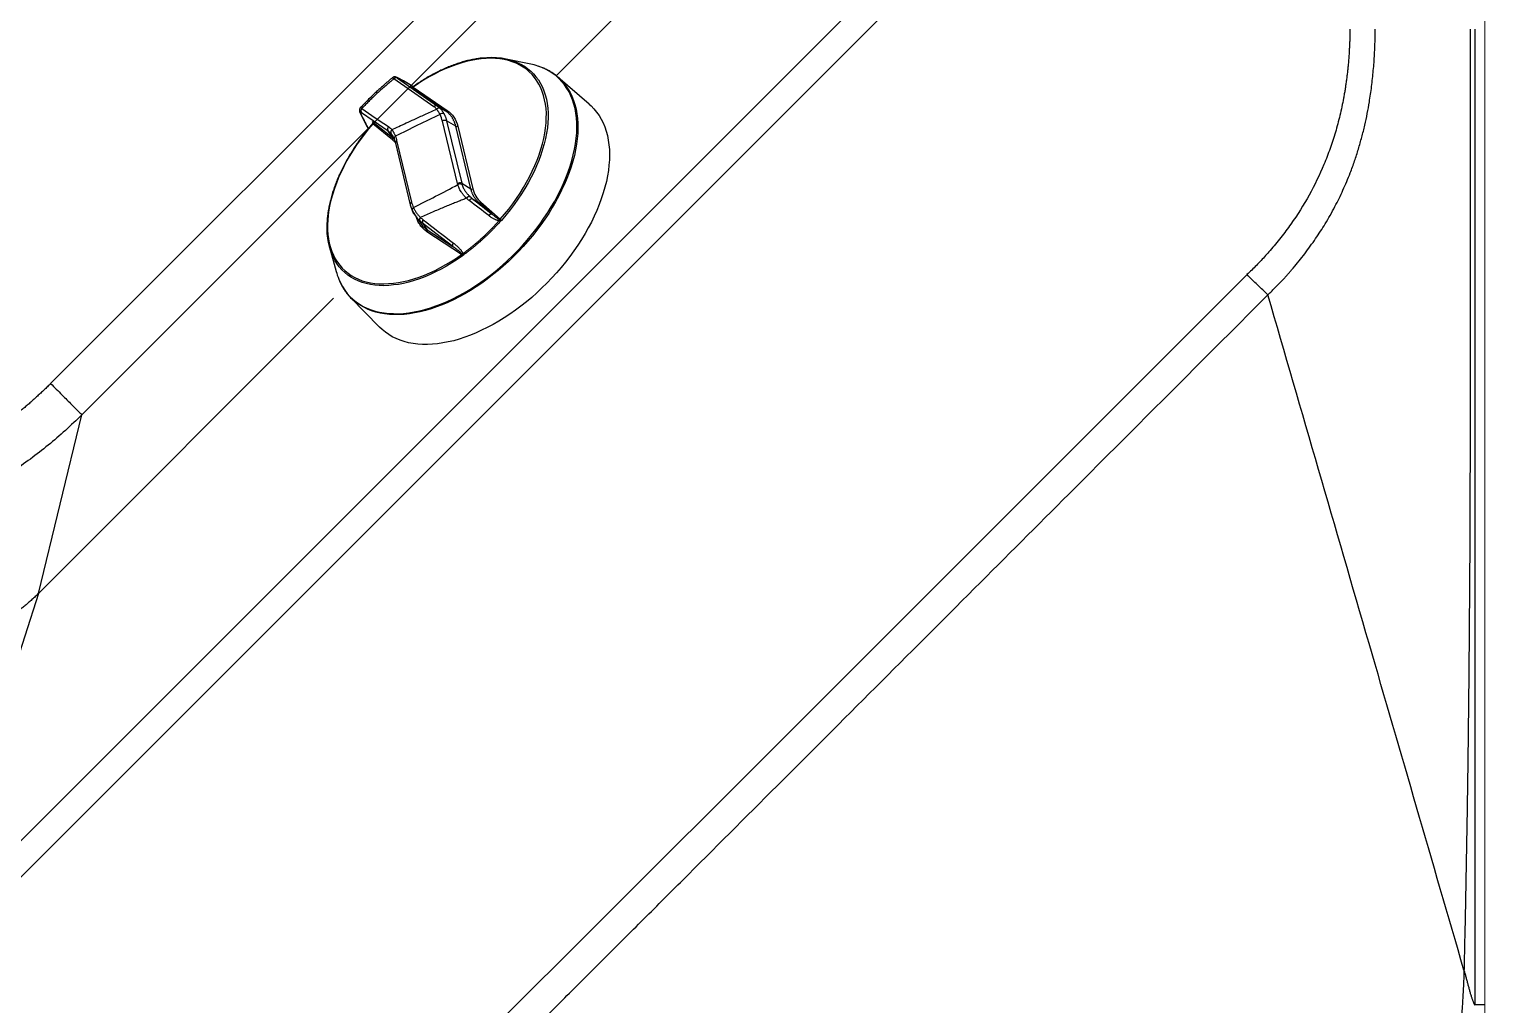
# Model space of a CAD drawing. Header units: inches. Extents: x 0 to 84, y -22 to 124.
# Drawn here: x 71.79 to 84.08, y 6.38 to 14.62 of the extents above; entities that cross this region are included whole.
import ezdxf

# ---------------------------------------------------------------- set-up
doc = ezdxf.new("R2010")
doc.units = ezdxf.units.IN
doc.header["$MEASUREMENT"] = 0
doc.layers.add('1', color=4, linetype='Continuous')
doc.layers.add('BDIM_CYAN', color=4, linetype='Continuous')

# ---------------------------------------------------------------- blocks, each defined once
blk = doc.blocks.new('1774601 45deg')
at = {"layer": 'BDIM_CYAN'}
for p, q in [((-0.52, 1.779), (-0.732, 1.778)), ((0.033, 1.552), (-0.274, 1.72)), ((-1.48, 1.395), (-1.595, 1.431)), ((-1.594, 1.43), (-1.595, 1.431)), ((-1.479, 1.395), (-1.48, 1.395)), ((-1.453, 1.384), (-1.479, 1.395)), ((-1.453, 1.384), (-1.478, 1.394)), ((-1.142, 1.242), (-1.466, 1.375)), ((-1.452, 1.382), (-1.128, 1.25)), ((-1.216, 1.268), (-1.142, 1.242)), ((-0.914, 0.664), (-1.149, 1.153)), ((-1.115, 1.162), (-0.88, 0.673)), ((-1.03, 1.133), (-1.115, 1.162)), ((-0.795, 0.643), (-1.03, 1.133)), ((-1.013, 1.137), (-0.778, 0.648)), ((-1.843, 1.073), (-1.763, 0.974)), ((-1.723, 1.019), (-1.727, 1.024)), ((-1.722, 1.023), (-1.529, 0.926)), ((-1.528, 0.909), (-1.72, 1.007)), ((-1.763, 0.974), (-1.763, 0.974)), ((-1.758, 0.969), (-1.756, 0.968)), ((-1.758, 0.969), (-1.746, 0.963)), ((-1.758, 0.969), (-1.756, 0.967)), ((-1.756, 0.968), (-1.754, 0.966)), ((-1.756, 0.967), (-1.754, 0.966)), ((-1.747, 0.963), (-1.756, 0.967)), ((-1.754, 0.966), (-1.755, 0.967)), ((-1.754, 0.966), (-1.747, 0.962)), ((-1.529, 0.926), (-1.579, 0.974)), ((-1.537, 0.944), (-1.551, 0.957)), ((-1.529, 0.926), (-1.515, 0.917)), ((-1.516, 0.919), (-1.499, 0.888)), ((-1.498, 0.888), (-1.267, 0.405)), ((-1.493, 0.911), (-1.261, 0.428)), ((-0.88, 0.673), (-0.795, 0.643)), ((-0.704, 0.544), (-0.76, 0.563)), ((-0.574, 0.471), (-0.704, 0.544)), ((-0.69, 0.551), (-0.498, 0.444)), ((-1.267, 0.405), (-1.241, 0.362)), ((-1.267, 0.405), (-1.266, 0.403)), ((-1.241, 0.362), (-1.213, 0.33)), ((-1.213, 0.33), (-1.214, 0.331)), ((-1.213, 0.33), (-1.151, 0.271)), ((-1.133, 0.275), (-1.084, 0.228)), ((-1.084, 0.228), (-0.842, 0.135)), ((-0.755, 0.085), (-1.082, 0.211)), ((-1.86, -0.089), (-1.762, -0.277)), ((-1.596, -0.467), (-1.305, -0.66))]:
    blk.add_line(p, q, dxfattribs=at)
at = {"layer": 'BDIM_CYAN', "flags": 128}
for points in [[(-1.727, -0.335), (-1.706, -0.364), (-1.683, -0.391), (-1.658, -0.416), (-1.631, -0.439), (-1.603, -0.46), (-1.573, -0.478), (-1.542, -0.493), (-1.51, -0.507), (-1.477, -0.518), (-1.442, -0.526), (-1.406, -0.532), (-1.369, -0.536), (-1.331, -0.536), (-1.293, -0.535), (-1.253, -0.531), (-1.213, -0.524), (-1.172, -0.516), (-1.131, -0.504), (-1.089, -0.49), (-1.047, -0.474), (-1.004, -0.455), (-0.962, -0.434), (-0.919, -0.411), (-0.877, -0.386), (-0.834, -0.358), (-0.792, -0.329), (-0.75, -0.297), (-0.708, -0.263), (-0.667, -0.227), (-0.626, -0.19), (-0.586, -0.151), (-0.547, -0.11), (-0.509, -0.067), (-0.471, -0.023), (-0.435, 0.022), (-0.399, 0.069), (-0.365, 0.117), (-0.332, 0.165), (-0.3, 0.215), (-0.269, 0.266), (-0.24, 0.318), (-0.213, 0.37), (-0.187, 0.423), (-0.162, 0.476), (-0.139, 0.529), (-0.118, 0.583), (-0.099, 0.637), (-0.081, 0.69), (-0.066, 0.744), (-0.052, 0.797), (-0.04, 0.85), (-0.03, 0.903), (-0.021, 0.955), (-0.015, 1.006), (-0.011, 1.056), (-0.009, 1.105), (-0.008, 1.154), (-0.01, 1.201), (-0.014, 1.247), (-0.019, 1.291), (-0.027, 1.334), (-0.036, 1.376), (-0.048, 1.416), (-0.061, 1.454), (-0.076, 1.491), (-0.093, 1.525), (-0.112, 1.558), (-0.133, 1.588), (-0.155, 1.617), (-0.179, 1.643), (-0.205, 1.667), (-0.232, 1.689), (-0.26, 1.709), (-0.29, 1.726), (-0.322, 1.741), (-0.355, 1.753), (-0.389, 1.763), (-0.424, 1.771), (-0.459, 1.776)], [(-0.498, 0.444), (-0.471, 0.493), (-0.446, 0.543), (-0.423, 0.593), (-0.401, 0.644), (-0.381, 0.695), (-0.363, 0.746), (-0.346, 0.797), (-0.331, 0.847), (-0.319, 0.898), (-0.308, 0.948), (-0.299, 0.997), (-0.291, 1.046), (-0.286, 1.094), (-0.283, 1.142), (-0.282, 1.188), (-0.283, 1.233), (-0.285, 1.277), (-0.29, 1.32), (-0.297, 1.361), (-0.305, 1.401), (-0.316, 1.439), (-0.328, 1.475), (-0.343, 1.51), (-0.359, 1.543), (-0.377, 1.573), (-0.396, 1.602), (-0.418, 1.629), (-0.441, 1.653), (-0.465, 1.676), (-0.491, 1.696), (-0.519, 1.714), (-0.548, 1.729), (-0.578, 1.742), (-0.61, 1.752), (-0.643, 1.761), (-0.677, 1.766), (-0.712, 1.769), (-0.748, 1.77), (-0.785, 1.768), (-0.822, 1.764), (-0.86, 1.757), (-0.899, 1.748), (-0.939, 1.736), (-0.978, 1.722), (-1.018, 1.705), (-1.059, 1.686), (-1.099, 1.665), (-1.139, 1.642), (-1.18, 1.616), (-1.22, 1.589), (-1.26, 1.559), (-1.299, 1.527), (-1.338, 1.494), (-1.377, 1.458), (-1.414, 1.421), (-1.452, 1.382)], [(-0.611, 1.763), (-0.602, 1.761), (-0.57, 1.751), (-0.539, 1.738), (-0.509, 1.722), (-0.481, 1.704), (-0.455, 1.684), (-0.43, 1.662), (-0.406, 1.637), (-0.384, 1.61), (-0.364, 1.581), (-0.346, 1.55), (-0.33, 1.517), (-0.315, 1.482), (-0.302, 1.445), (-0.292, 1.407), (-0.283, 1.367), (-0.276, 1.325), (-0.271, 1.282), (-0.268, 1.237), (-0.267, 1.191), (-0.268, 1.145), (-0.272, 1.097), (-0.277, 1.048), (-0.284, 0.998), (-0.293, 0.948), (-0.304, 0.898), (-0.317, 0.846), (-0.332, 0.795), (-0.349, 0.743), (-0.367, 0.692), (-0.388, 0.64), (-0.41, 0.589), (-0.434, 0.538), (-0.459, 0.487), (-0.486, 0.437)], [(-0.229, 1.691), (-0.223, 1.687), (-0.196, 1.665), (-0.17, 1.641), (-0.146, 1.614), (-0.124, 1.586), (-0.103, 1.555), (-0.084, 1.523), (-0.067, 1.488), (-0.052, 1.451), (-0.039, 1.413), (-0.027, 1.373), (-0.018, 1.331), (-0.01, 1.288), (-0.004, 1.244), (-0.001, 1.198), (0.001, 1.15), (0.001, 1.102), (-0.002, 1.052), (-0.006, 1.002), (-0.012, 0.951), (-0.02, 0.899), (-0.03, 0.846), (-0.043, 0.793), (-0.056, 0.74), (-0.072, 0.686), (-0.09, 0.632), (-0.109, 0.578), (-0.13, 0.525), (-0.153, 0.471), (-0.178, 0.418), (-0.204, 0.365), (-0.232, 0.313), (-0.261, 0.261), (-0.291, 0.21), (-0.323, 0.16), (-0.356, 0.111), (-0.391, 0.063), (-0.426, 0.016), (-0.463, -0.029), (-0.501, -0.073), (-0.539, -0.116), (-0.578, -0.157), (-0.618, -0.196), (-0.659, -0.234), (-0.7, -0.269), (-0.742, -0.303), (-0.784, -0.335), (-0.827, -0.365), (-0.869, -0.392), (-0.912, -0.418), (-0.955, -0.441), (-0.997, -0.462), (-1.04, -0.481), (-1.082, -0.497), (-1.124, -0.511), (-1.165, -0.522), (-1.206, -0.531), (-1.246, -0.538), (-1.286, -0.542), (-1.325, -0.543), (-1.363, -0.542), (-1.4, -0.539), (-1.435, -0.533), (-1.47, -0.524), (-1.504, -0.513), (-1.536, -0.5), (-1.55, -0.494)], [(0.033, 1.552), (0.051, 1.541), (0.08, 1.522), (0.108, 1.5), (0.134, 1.476), (0.158, 1.45), (0.181, 1.422), (0.202, 1.392), (0.221, 1.36), (0.238, 1.325), (0.254, 1.289), (0.268, 1.251), (0.28, 1.212), (0.29, 1.17), (0.298, 1.128), (0.304, 1.083), (0.308, 1.038), (0.311, 0.991), (0.311, 0.943), (0.309, 0.893), (0.306, 0.843), (0.3, 0.792), (0.293, 0.741), (0.283, 0.688), (0.272, 0.635), (0.259, 0.582), (0.244, 0.528), (0.227, 0.475), (0.208, 0.421), (0.188, 0.367), (0.166, 0.313), (0.142, 0.26), (0.116, 0.206), (0.09, 0.154), (0.061, 0.102), (0.031, 0.051), (0, 0), (-0.033, -0.05), (-0.066, -0.098), (-0.101, -0.146), (-0.137, -0.192), (-0.174, -0.237), (-0.212, -0.28), (-0.251, -0.322), (-0.291, -0.362), (-0.331, -0.401), (-0.372, -0.438), (-0.414, -0.473), (-0.456, -0.506), (-0.498, -0.537), (-0.54, -0.566), (-0.583, -0.593), (-0.626, -0.618), (-0.668, -0.641), (-0.711, -0.661), (-0.754, -0.679), (-0.796, -0.695), (-0.838, -0.708), (-0.879, -0.719), (-0.92, -0.727), (-0.96, -0.733), (-0.999, -0.737), (-1.038, -0.738), (-1.076, -0.736), (-1.112, -0.732), (-1.148, -0.726), (-1.183, -0.717), (-1.216, -0.706), (-1.248, -0.692), (-1.279, -0.676), (-1.305, -0.66)], [(-1.245, 1.256), (-1.458, 1.345), (-1.625, 1.416)], [(-1.595, 1.431), (-1.598, 1.431), (-1.598, 1.431)], [(-1.595, 1.428), (-1.383, 1.338), (-1.216, 1.268)], [(-1.479, 1.395), (-1.543, 1.415), (-1.594, 1.43)], [(-1.72, 1.007), (-1.747, 0.957), (-1.771, 0.907), (-1.794, 0.857), (-1.816, 0.806), (-1.836, 0.756), (-1.854, 0.705), (-1.87, 0.654), (-1.884, 0.603), (-1.897, 0.553), (-1.907, 0.503), (-1.916, 0.453), (-1.923, 0.405), (-1.927, 0.357), (-1.93, 0.31), (-1.931, 0.264), (-1.93, 0.219), (-1.927, 0.175), (-1.922, 0.133), (-1.915, 0.092), (-1.906, 0.052), (-1.895, 0.014), (-1.882, -0.022), (-1.868, -0.056), (-1.851, -0.088), (-1.833, -0.119), (-1.813, -0.147), (-1.791, -0.173), (-1.768, -0.197), (-1.743, -0.219), (-1.717, -0.239), (-1.689, -0.256), (-1.659, -0.271), (-1.629, -0.284), (-1.597, -0.294), (-1.564, -0.301), (-1.53, -0.307), (-1.495, -0.309), (-1.459, -0.31), (-1.422, -0.307), (-1.384, -0.302), (-1.346, -0.295), (-1.307, -0.285), (-1.267, -0.273), (-1.228, -0.259), (-1.188, -0.242), (-1.147, -0.223), (-1.107, -0.201), (-1.067, -0.177), (-1.026, -0.151), (-0.986, -0.123), (-0.946, -0.093), (-0.907, -0.061), (-0.868, -0.027), (-0.83, 0.009), (-0.792, 0.046), (-0.755, 0.085)], [(-1.843, 1.073), (-1.841, 1.071), (-1.838, 1.068)], [(-1.579, 0.974), (-1.722, 1.033), (-1.833, 1.079)], [(-1.763, 0.974), (-1.762, 0.972), (-1.758, 0.969)], [(-1.241, 0.362), (-1.241, 0.361), (-1.238, 0.358)], [(-0.842, 0.135), (-1.005, 0.213), (-1.133, 0.275)], [(-0.746, 0.075), (-0.783, 0.035), (-0.821, -0.002), (-0.86, -0.039), (-0.899, -0.073), (-0.939, -0.105), (-0.979, -0.136), (-1.02, -0.164), (-1.06, -0.19), (-1.101, -0.214), (-1.142, -0.236), (-1.183, -0.256), (-1.223, -0.273), (-1.263, -0.287), (-1.303, -0.3), (-1.342, -0.31), (-1.381, -0.317), (-1.419, -0.322), (-1.456, -0.324), (-1.493, -0.324), (-1.528, -0.321), (-1.563, -0.316), (-1.596, -0.308), (-1.629, -0.298), (-1.659, -0.286), (-1.689, -0.271), (-1.717, -0.253), (-1.744, -0.233), (-1.769, -0.211), (-1.793, -0.187), (-1.801, -0.177)]]:
    blk.add_lwpolyline(points, dxfattribs=at)
at = {"layer": 'BDIM_CYAN'}
for centre, radius, start, end in [((-0.737, 1.207), 0.57, 77.2007, 110.1229), ((-0.517, 1.227), 0.552, 83.9705, 90.3356), ((-0.485, 1.334), 0.44, 54.3474, 68.0492), ((-1.602, 1.404), 0.0256, 74.0861, 151.9458), ((-1.488, 1.369), 0.0276, 67.7841, 72.7528), ((-1.484, 1.378), 0.018, 67.7856, 71.2098), ((-1.223, 1.243), 0.0254, 73.8834, 149.5866), ((-1.196, 1.226), 0.0271, 72.9542, 145.6919), ((-1.139, 1.254), 0.0124, 256.7133, 336.6054), ((-1.814, 1.099), 0.0279, 147.8012, 225.322), ((-1.157, 1.186), 0.0301, 75.4469, 144.6673), ((-1.124, 1.13), 0.0332, 73.4206, 137.0524), ((-1.025, 1.148), 0.0165, 253.4206, 317.0524), ((-1.56, 0.993), 0.0281, 144.145, 225.1114), ((-1.532, 0.976), 0.0265, 139.875, 223.6893), ((-1.741, 0.991), 0.0276, 219.0751, 233.0338), ((-1.746, 0.983), 0.0185, 226.6323, 236.3665), ((-1.74, 0.99), 0.0276, 233.0338, 236.2245), ((-1.539, 0.917), 0.0136, 326.7362, 41.4483), ((-1.495, 0.928), 0.0233, 136.0567, 203.8016), ((-1.478, 0.895), 0.0214, 131.9387, 200.696), ((-0.89, 0.641), 0.0332, 73.4206, 137.0524), ((-0.885, 0.633), 0.0328, 73.742, 138.1561), ((-0.79, 0.659), 0.0165, 253.4206, 317.0524), ((-0.787, 0.548), 0.0287, 88.7719, 161.4047), ((-0.761, 0.536), 0.0269, 87.953, 164.512), ((-0.701, 0.556), 0.013, 256.5403, 333.6533), ((-1.248, 0.412), 0.0207, 130.5549, 200.9558), ((-1.22, 0.372), 0.0232, 136.107, 206.5586), ((-0.575, 0.445), 0.0257, 86.8887, 161.0272), ((-0.586, 0.263), 0.201, 60.0632, 63.9838), ((-1.14, 0.305), 0.0253, 147.6725, 215.2081), ((-1.111, 0.291), 0.0271, 151.5342, 215.5183), ((-1.095, 0.218), 0.0141, 329.2837, 41.8145), ((-0.82, 0.151), 0.0276, 149.7105, 215.132), ((-1.347, 0.184), 0.581, 189.0982, 218.516), ((-0.721, 0.107), 0.0401, 212.0317, 232.0875), ((-0.753, 0.095), 0.00827, 300.0334, 318.5535), ((-1.276, -0.025), 0.547, 207.346, 214.4941), ((-1.353, -0.101), 0.44, 229.6798, 243.3571)]:
    blk.add_arc(centre, radius, start, end, dxfattribs=at)
for points, knots in [([(-0.936, 1.742), (-0.945, 1.739), (-0.966, 1.732), (-1.001, 1.718), (-1.04, 1.701), (-1.078, 1.682), (-1.117, 1.66), (-1.155, 1.637), (-1.194, 1.612), (-1.232, 1.584), (-1.27, 1.555), (-1.308, 1.525), (-1.345, 1.492), (-1.381, 1.458), (-1.417, 1.422), (-1.442, 1.396), (-1.455, 1.382), (-1.456, 1.381)], [0, 0, 0, 0, 0.051764, 0.124108, 0.19647, 0.26884, 0.341213, 0.413584, 0.48595, 0.558309, 0.630659, 0.703001, 0.775334, 0.847657, 0.919972, 0.99228, 1, 1, 1, 1]), ([(-0.323, 1.743), (-0.329, 1.745), (-0.345, 1.752), (-0.372, 1.76), (-0.406, 1.768), (-0.434, 1.773), (-0.451, 1.775), (-0.457, 1.776)], [0, 0, 0, 0, 0.134914, 0.383672, 0.632812, 0.882443, 1, 1, 1, 1]), ([(-1.636, 1.425), (-1.641, 1.419), (-1.653, 1.404), (-1.67, 1.383), (-1.685, 1.363), (-1.697, 1.347), (-1.708, 1.332), (-1.722, 1.313), (-1.741, 1.287), (-1.764, 1.253), (-1.791, 1.212), (-1.821, 1.166), (-1.841, 1.132), (-1.851, 1.116)], [0, 0, 0, 0, 0.064017, 0.147265, 0.214575, 0.265956, 0.308768, 0.365144, 0.452671, 0.561865, 0.692706, 0.845164, 1, 1, 1, 1]), ([(-1.625, 1.416), (-1.63, 1.41), (-1.639, 1.398), (-1.653, 1.38), (-1.667, 1.363), (-1.68, 1.345), (-1.694, 1.328), (-1.706, 1.31), (-1.719, 1.293), (-1.731, 1.276), (-1.743, 1.259), (-1.755, 1.242), (-1.766, 1.226), (-1.777, 1.209), (-1.788, 1.193), (-1.798, 1.177), (-1.808, 1.161), (-1.818, 1.145), (-1.828, 1.129), (-1.834, 1.119), (-1.837, 1.113)], [0, 0, 0, 0, 0.062571, 0.124298, 0.185186, 0.245237, 0.304454, 0.362843, 0.420405, 0.477145, 0.533066, 0.588171, 0.642463, 0.695946, 0.748621, 0.800494, 0.851565, 0.901838, 0.951316, 1, 1, 1, 1]), ([(-1.625, 1.416), (-1.628, 1.418), (-1.635, 1.422), (-1.638, 1.425), (-1.636, 1.425), (-1.636, 1.425)], [0, 0, 0, 0, 0.489822, 0.977719, 1, 1, 1, 1]), ([(-1.598, 1.431), (-1.602, 1.432), (-1.609, 1.434), (-1.619, 1.435), (-1.627, 1.433), (-1.633, 1.429), (-1.635, 1.426), (-1.636, 1.425)], [0, 0, 0, 0, 0.326359, 0.595618, 0.816623, 0.912288, 1, 1, 1, 1]), ([(-1.594, 1.43), (-1.598, 1.432), (-1.601, 1.432), (-1.605, 1.433), (-1.606, 1.434), (-1.606, 1.433), (-1.602, 1.431), (-1.595, 1.428)], [0, 0, 0, 0, 0.25, 0.25, 0.5, 0.5, 1, 1, 1, 1]), ([(-1.465, 1.376), (-1.465, 1.376), (-1.467, 1.376), (-1.469, 1.377), (-1.47, 1.377)], [0, 0, 0, 0, 0.305033, 1, 1, 1, 1]), ([(-1.452, 1.382), (-1.453, 1.379), (-1.455, 1.377), (-1.461, 1.374), (-1.463, 1.374), (-1.466, 1.375)], [0, 0, 0, 0, 0.5, 0.5, 1, 1, 1, 1]), ([(-1.456, 1.381), (-1.457, 1.38), (-1.459, 1.379), (-1.461, 1.377), (-1.463, 1.377), (-1.464, 1.377), (-1.465, 1.376), (-1.465, 1.376)], [0, 0, 0, 0, 0.362618, 0.545115, 0.729178, 0.919399, 1, 1, 1, 1]), ([(-1.456, 1.381), (-1.456, 1.381), (-1.456, 1.381), (-1.455, 1.382), (-1.453, 1.382), (-1.452, 1.382)], [0, 0, 0, 0, 0.101495, 0.508568, 1, 1, 1, 1]), ([(-1.552, 0.993), (-1.535, 1.006), (-1.499, 1.032), (-1.444, 1.074), (-1.379, 1.122), (-1.304, 1.178), (-1.248, 1.22), (-1.219, 1.242)], [0, 0, 0, 0, 0.156392, 0.323078, 0.499998, 0.738989, 1, 1, 1, 1]), ([(-1.181, 1.203), (-1.183, 1.205), (-1.187, 1.21), (-1.192, 1.216), (-1.198, 1.222), (-1.203, 1.227), (-1.208, 1.232), (-1.213, 1.237), (-1.217, 1.24), (-1.219, 1.242)], [0, 0, 0, 0, 0.142327, 0.284739, 0.42729, 0.570035, 0.71303, 0.856332, 1, 1, 1, 1]), ([(-1.216, 1.268), (-1.214, 1.267), (-1.21, 1.265), (-1.204, 1.262), (-1.199, 1.259), (-1.193, 1.256), (-1.19, 1.253), (-1.188, 1.252)], [0, 0, 0, 0, 0.199266, 0.398941, 0.598982, 0.799349, 1, 1, 1, 1]), ([(-1.188, 1.252), (-1.186, 1.251), (-1.183, 1.248), (-1.177, 1.243), (-1.171, 1.238), (-1.166, 1.233), (-1.16, 1.227), (-1.155, 1.221), (-1.151, 1.217), (-1.149, 1.215)], [0, 0, 0, 0, 0.149086, 0.29613, 0.441107, 0.583997, 0.724783, 0.863453, 1, 1, 1, 1]), ([(-1.03, 1.133), (-1.031, 1.136), (-1.034, 1.142), (-1.039, 1.15), (-1.044, 1.159), (-1.049, 1.167), (-1.055, 1.175), (-1.061, 1.182), (-1.067, 1.19), (-1.073, 1.196), (-1.08, 1.203), (-1.087, 1.209), (-1.094, 1.215), (-1.102, 1.221), (-1.109, 1.226), (-1.117, 1.23), (-1.125, 1.235), (-1.133, 1.239), (-1.139, 1.241), (-1.142, 1.242)], [0, 0, 0, 0, 0.058439, 0.117021, 0.175727, 0.23454, 0.293441, 0.352409, 0.411426, 0.470472, 0.529528, 0.588574, 0.647591, 0.706559, 0.76546, 0.824273, 0.882979, 0.941561, 1, 1, 1, 1]), ([(-1.851, 1.116), (-1.852, 1.112), (-1.855, 1.105), (-1.855, 1.094), (-1.851, 1.083), (-1.846, 1.076), (-1.843, 1.073)], [0, 0, 0, 0, 0.207975, 0.446932, 0.711649, 1, 1, 1, 1]), ([(-1.851, 1.115), (-1.85, 1.116), (-1.848, 1.118), (-1.841, 1.115), (-1.837, 1.113)], [0, 0, 0, 0, 0.4806055, 1, 1, 1, 1]), ([(-1.149, 1.215), (-1.147, 1.213), (-1.144, 1.208), (-1.138, 1.201), (-1.133, 1.194), (-1.128, 1.186), (-1.124, 1.178), (-1.119, 1.17), (-1.116, 1.165), (-1.115, 1.162)], [0, 0, 0, 0, 0.141961, 0.284291, 0.426947, 0.569889, 0.713073, 0.856458, 1, 1, 1, 1]), ([(-1.723, 1.007), (-1.725, 1.005), (-1.735, 0.987), (-1.752, 0.953), (-1.776, 0.905), (-1.798, 0.857), (-1.818, 0.809), (-1.837, 0.761), (-1.854, 0.712), (-1.87, 0.664), (-1.884, 0.615), (-1.897, 0.567), (-1.908, 0.519), (-1.917, 0.472), (-1.924, 0.425), (-1.93, 0.379), (-1.933, 0.333), (-1.935, 0.289), (-1.936, 0.245), (-1.934, 0.202), (-1.931, 0.16), (-1.926, 0.125), (-1.922, 0.103), (-1.921, 0.095)], [0, 0, 0, 0, 0.007915, 0.058361, 0.108811, 0.159264, 0.20972, 0.26018, 0.310644, 0.361113, 0.411588, 0.46207, 0.512558, 0.563054, 0.613557, 0.664068, 0.714586, 0.765111, 0.815641, 0.866177, 0.916713, 0.967248, 1, 1, 1, 1]), ([(-1.833, 1.079), (-1.836, 1.08), (-1.839, 1.081), (-1.843, 1.081), (-1.844, 1.081), (-1.845, 1.079), (-1.844, 1.077), (-1.842, 1.073), (-1.84, 1.071), (-1.838, 1.068)], [0, 0, 0, 0, 0.25, 0.25, 0.5, 0.5, 0.75, 0.75, 1, 1, 1, 1]), ([(-1.727, 1.024), (-1.726, 1.023), (-1.723, 1.021), (-1.722, 1.017), (-1.722, 1.015), (-1.722, 1.014)], [0, 0, 0, 0, 0.414018, 0.826749, 1, 1, 1, 1]), ([(-1.722, 1.014), (-1.722, 1.014), (-1.721, 1.013), (-1.722, 1.01), (-1.723, 1.008), (-1.723, 1.007)], [0, 0, 0, 0, 0.0961139, 0.5788511, 1, 1, 1, 1]), ([(-1.72, 1.007), (-1.721, 1.007), (-1.722, 1.008), (-1.723, 1.008), (-1.723, 1.007), (-1.723, 1.007)], [0, 0, 0, 0, 0.413429, 0.855837, 1, 1, 1, 1]), ([(-1.72, 1.007), (-1.719, 1.009), (-1.718, 1.013), (-1.719, 1.019), (-1.72, 1.022), (-1.722, 1.023)], [0, 0, 0, 0, 0.5, 0.5, 1, 1, 1, 1]), ([(-1.552, 0.993), (-1.551, 0.992), (-1.548, 0.989), (-1.544, 0.986), (-1.54, 0.981), (-1.536, 0.977), (-1.531, 0.971), (-1.525, 0.964), (-1.518, 0.955), (-1.514, 0.948), (-1.512, 0.944)], [0, 0, 0, 0, 0.100849, 0.201223, 0.301178, 0.400773, 0.500065, 0.670147, 0.836673, 1, 1, 1, 1]), ([(-1.551, 0.957), (-1.553, 0.959), (-1.556, 0.961), (-1.562, 0.965), (-1.567, 0.968), (-1.573, 0.971), (-1.577, 0.973), (-1.579, 0.974)], [0, 0, 0, 0, 0.198126, 0.397249, 0.59731, 0.798248, 1, 1, 1, 1]), ([(-1.541, 0.949), (-1.537, 0.945), (-1.529, 0.937), (-1.521, 0.925), (-1.516, 0.919)], [0, 0, 0, 0, 0.499602, 1, 1, 1, 1]), ([(-1.501, 0.893), (-1.502, 0.893), (-1.51, 0.9), (-1.519, 0.905), (-1.528, 0.909)], [0, 0, 0, 0, 0.046752, 1, 1, 1, 1]), ([(-0.814, 0.558), (-0.817, 0.56), (-0.823, 0.563), (-0.832, 0.57), (-0.841, 0.576), (-0.849, 0.582), (-0.857, 0.589), (-0.864, 0.595), (-0.873, 0.604), (-0.883, 0.615), (-0.893, 0.628), (-0.901, 0.639), (-0.905, 0.647), (-0.908, 0.651), (-0.909, 0.653), (-0.909, 0.654), (-0.91, 0.655)], [0, 0, 0, 0, 0.072923, 0.14525, 0.217051, 0.288393, 0.359345, 0.429974, 0.500346, 0.625817, 0.749916, 0.874914, 0.937543, 0.968899, 0.984589, 1, 1, 1, 1]), ([(-0.876, 0.664), (-0.875, 0.662), (-0.872, 0.658), (-0.868, 0.651), (-0.864, 0.644), (-0.859, 0.638), (-0.853, 0.631), (-0.847, 0.625), (-0.841, 0.618), (-0.835, 0.612), (-0.828, 0.606), (-0.82, 0.6), (-0.812, 0.594), (-0.804, 0.588), (-0.795, 0.583), (-0.789, 0.579), (-0.786, 0.577)], [0, 0, 0, 0, 0.067747, 0.135933, 0.204592, 0.273761, 0.343471, 0.413756, 0.484644, 0.556165, 0.628345, 0.701211, 0.774787, 0.849096, 0.92416, 1, 1, 1, 1]), ([(-0.704, 0.544), (-0.707, 0.545), (-0.712, 0.548), (-0.719, 0.553), (-0.726, 0.558), (-0.733, 0.563), (-0.74, 0.569), (-0.746, 0.575), (-0.753, 0.581), (-0.759, 0.588), (-0.765, 0.595), (-0.77, 0.602), (-0.776, 0.61), (-0.781, 0.618), (-0.786, 0.626), (-0.79, 0.634), (-0.793, 0.64), (-0.795, 0.643)], [0, 0, 0, 0, 0.066361, 0.132852, 0.199454, 0.266147, 0.332911, 0.399726, 0.466572, 0.533428, 0.600274, 0.667089, 0.733853, 0.800546, 0.867148, 0.933639, 1, 1, 1, 1]), ([(-0.814, 0.558), (-0.825, 0.551), (-0.846, 0.537), (-0.879, 0.515), (-0.914, 0.492), (-0.951, 0.467), (-0.989, 0.44), (-1.03, 0.412), (-1.072, 0.382), (-1.116, 0.351), (-1.146, 0.329), (-1.162, 0.318)], [0, 0, 0, 0, 0.08788, 0.181677, 0.281364, 0.386902, 0.498233, 0.615292, 0.737999, 0.866267, 1, 1, 1, 1]), ([(-1.237, 0.388), (-1.235, 0.386), (-1.232, 0.381), (-1.226, 0.375), (-1.221, 0.368), (-1.214, 0.361), (-1.208, 0.355), (-1.201, 0.348), (-1.194, 0.342), (-1.186, 0.336), (-1.178, 0.33), (-1.17, 0.324), (-1.164, 0.32), (-1.162, 0.318)], [0, 0, 0, 0, 0.090177, 0.180402, 0.270706, 0.361121, 0.451681, 0.542418, 0.633367, 0.724563, 0.816043, 0.907843, 1, 1, 1, 1]), ([(-0.747, 0.094), (-0.743, 0.099), (-0.733, 0.109), (-0.719, 0.126), (-0.704, 0.143), (-0.689, 0.161), (-0.674, 0.18), (-0.659, 0.199), (-0.644, 0.219), (-0.628, 0.24), (-0.613, 0.261), (-0.597, 0.283), (-0.582, 0.306), (-0.566, 0.33), (-0.551, 0.354), (-0.535, 0.379), (-0.52, 0.405), (-0.51, 0.422), (-0.505, 0.431)], [0, 0, 0, 0, 0.05216, 0.105735, 0.160724, 0.217124, 0.274928, 0.334131, 0.394723, 0.456693, 0.520029, 0.584715, 0.650733, 0.718063, 0.786682, 0.856564, 0.927681, 1, 1, 1, 1]), ([(-0.493, 0.429), (-0.497, 0.423), (-0.504, 0.41), (-0.515, 0.391), (-0.526, 0.372), (-0.538, 0.353), (-0.55, 0.334), (-0.562, 0.315), (-0.574, 0.297), (-0.587, 0.278), (-0.6, 0.26), (-0.613, 0.241), (-0.626, 0.223), (-0.64, 0.205), (-0.653, 0.187), (-0.667, 0.17), (-0.682, 0.152), (-0.696, 0.135), (-0.711, 0.117), (-0.725, 0.1), (-0.735, 0.089), (-0.74, 0.083)], [0, 0, 0, 0, 0.0510391, 0.1022555, 0.1536493, 0.2052203, 0.2569685, 0.3088938, 0.360996, 0.4132753, 0.4657313, 0.5183641, 0.5711737, 0.6241598, 0.6773224, 0.7306614, 0.7841768, 0.8378685, 0.8917363, 0.9457801, 1, 1, 1, 1]), ([(-0.505, 0.431), (-0.506, 0.431), (-0.509, 0.43), (-0.513, 0.43), (-0.517, 0.43), (-0.521, 0.43), (-0.526, 0.43), (-0.532, 0.431), (-0.542, 0.433), (-0.557, 0.437), (-0.577, 0.444), (-0.592, 0.45), (-0.6, 0.454)], [0, 0, 0, 0, 0.0380598, 0.0773867, 0.1181153, 0.1603618, 0.2042251, 0.2497881, 0.3545286, 0.5007622, 0.74062, 1, 1, 1, 1]), ([(-0.574, 0.471), (-0.57, 0.469), (-0.562, 0.465), (-0.55, 0.459), (-0.539, 0.454), (-0.53, 0.45), (-0.522, 0.447), (-0.515, 0.444), (-0.509, 0.443), (-0.505, 0.441), (-0.502, 0.441), (-0.5, 0.441)], [0, 0, 0, 0, 0.166264, 0.332917, 0.499948, 0.620435, 0.726002, 0.816676, 0.892503, 0.95356, 1, 1, 1, 1]), ([(-0.5, 0.439), (-0.5, 0.439), (-0.5, 0.438), (-0.5, 0.436), (-0.501, 0.435), (-0.501, 0.434), (-0.502, 0.434)], [0, 0, 0, 0, 0.2484156, 0.4997237, 0.7657878, 1, 1, 1, 1]), ([(-0.5, 0.441), (-0.5, 0.441), (-0.499, 0.442), (-0.498, 0.443), (-0.498, 0.444)], [0, 0, 0, 0, 0.503186, 1, 1, 1, 1]), ([(-0.5, 0.439), (-0.5, 0.439), (-0.5, 0.44), (-0.5, 0.441), (-0.5, 0.441)], [0, 0, 0, 0, 0.500881, 1, 1, 1, 1]), ([(-0.493, 0.429), (-0.493, 0.429), (-0.493, 0.429), (-0.493, 0.43), (-0.493, 0.43), (-0.494, 0.431), (-0.495, 0.433), (-0.496, 0.435), (-0.498, 0.437), (-0.5, 0.438), (-0.5, 0.439)], [0, 0, 0, 0, 0.0138098, 0.0415733, 0.0848402, 0.1439112, 0.2516553, 0.5010866, 0.7626996, 1, 1, 1, 1]), ([(-1.214, 0.331), (-1.215, 0.332), (-1.224, 0.34), (-1.232, 0.35), (-1.238, 0.358)], [0, 0, 0, 0, 0.111332, 1, 1, 1, 1]), ([(-1.161, 0.29), (-1.171, 0.297), (-1.19, 0.309), (-1.206, 0.324), (-1.213, 0.33)], [0, 0, 0, 0, 0.541116, 1, 1, 1, 1]), ([(-1.082, 0.211), (-1.096, 0.218), (-1.124, 0.23), (-1.157, 0.259), (-1.179, 0.286), (-1.189, 0.304), (-1.193, 0.31)], [0, 0, 0, 0, 0.310184, 0.619316, 0.862406, 1, 1, 1, 1]), ([(-1.151, 0.271), (-1.151, 0.271), (-1.142, 0.26), (-1.12, 0.245), (-1.096, 0.234), (-1.084, 0.228)], [0, 0, 0, 0, 0.001981, 0.501946, 1, 1, 1, 1]), ([(-0.844, 0.165), (-0.839, 0.162), (-0.829, 0.158), (-0.816, 0.151), (-0.803, 0.143), (-0.792, 0.136), (-0.783, 0.13), (-0.775, 0.124), (-0.768, 0.119), (-0.762, 0.113), (-0.757, 0.108), (-0.753, 0.103), (-0.75, 0.098), (-0.748, 0.095), (-0.747, 0.094)], [0, 0, 0, 0, 0.134857, 0.263012, 0.384622, 0.499842, 0.589088, 0.670446, 0.743997, 0.809842, 0.868114, 0.919006, 0.96281, 1, 1, 1, 1]), ([(-0.752, 0.088), (-0.753, 0.089), (-0.754, 0.09), (-0.756, 0.092), (-0.759, 0.094), (-0.762, 0.096), (-0.766, 0.099), (-0.771, 0.101), (-0.776, 0.104), (-0.782, 0.107), (-0.789, 0.111), (-0.799, 0.116), (-0.817, 0.124), (-0.833, 0.131), (-0.842, 0.135)], [0, 0, 0, 0, 0.021102, 0.048558, 0.082418, 0.122708, 0.169442, 0.222629, 0.282275, 0.348384, 0.420959, 0.500001, 0.686594, 1, 1, 1, 1]), ([(-0.755, 0.085), (-0.754, 0.086), (-0.753, 0.087), (-0.752, 0.088), (-0.752, 0.088)], [0, 0, 0, 0, 0.534446, 1, 1, 1, 1]), ([(-0.752, 0.088), (-0.752, 0.088), (-0.751, 0.089), (-0.751, 0.089), (-0.751, 0.089)], [0, 0, 0, 0, 0.567901, 1, 1, 1, 1]), ([(-0.751, 0.089), (-0.75, 0.089), (-0.75, 0.089), (-0.749, 0.09), (-0.749, 0.09), (-0.748, 0.091), (-0.748, 0.091)], [0, 0, 0, 0, 0.241815, 0.500322, 0.762364, 1, 1, 1, 1]), ([(-1.726, -0.337), (-1.725, -0.339), (-1.717, -0.35), (-1.702, -0.37), (-1.679, -0.396), (-1.658, -0.418), (-1.644, -0.43), (-1.638, -0.434)], [0, 0, 0, 0, 0.043162, 0.307199, 0.570589, 0.833353, 1, 1, 1, 1])]:
    blk.add_open_spline(points, degree=3, knots=knots, dxfattribs=at)
for points in [[(-1.47, 1.377), (-1.471, 1.377), (-1.472, 1.377), (-1.47, 1.377)], [(-1.466, 1.375), (-1.468, 1.376), (-1.469, 1.376), (-1.47, 1.377)], [(-1.219, 1.242), (-1.227, 1.247), (-1.235, 1.252), (-1.245, 1.256)], [(-1.128, 1.25), (-1.078, 1.229), (-1.039, 1.191), (-1.013, 1.137)], [(-1.837, 1.113), (-1.752, 1.079), (-1.667, 1.044), (-1.582, 1.01)], [(-1.181, 1.203), (-1.292, 1.118), (-1.402, 1.032), (-1.512, 0.944)], [(-1.149, 1.153), (-1.158, 1.171), (-1.169, 1.188), (-1.181, 1.203)], [(-1.838, 1.068), (-1.811, 1.035), (-1.785, 1.002), (-1.758, 0.969)], [(-1.724, 1.024), (-1.726, 1.025), (-1.727, 1.025), (-1.727, 1.024)], [(-1.722, 1.023), (-1.722, 1.024), (-1.723, 1.024), (-1.724, 1.024)], [(-1.582, 1.01), (-1.571, 1.005), (-1.561, 1), (-1.552, 0.993)], [(-1.512, 0.944), (-1.505, 0.934), (-1.498, 0.923), (-1.493, 0.911)], [(-1.237, 0.388), (-1.127, 0.475), (-1.018, 0.562), (-0.91, 0.655)], [(-0.91, 0.655), (-0.911, 0.658), (-0.913, 0.661), (-0.914, 0.664)], [(-0.88, 0.673), (-0.879, 0.67), (-0.878, 0.667), (-0.876, 0.664)], [(-0.778, 0.648), (-0.757, 0.604), (-0.727, 0.571), (-0.69, 0.551)], [(-0.787, 0.543), (-0.796, 0.548), (-0.805, 0.552), (-0.814, 0.558)], [(-0.6, 0.454), (-0.662, 0.484), (-0.724, 0.513), (-0.787, 0.543)], [(-0.786, 0.577), (-0.778, 0.572), (-0.769, 0.567), (-0.76, 0.563)], [(-0.76, 0.563), (-0.698, 0.532), (-0.636, 0.502), (-0.574, 0.471)], [(-1.261, 0.428), (-1.254, 0.414), (-1.246, 0.4), (-1.237, 0.388)], [(-0.505, 0.431), (-0.504, 0.432), (-0.503, 0.433), (-0.502, 0.434)], [(-0.493, 0.429), (-0.496, 0.431), (-0.499, 0.433), (-0.502, 0.434)], [(-0.486, 0.437), (-0.488, 0.434), (-0.49, 0.431), (-0.493, 0.429)], [(-0.493, 0.429), (-0.493, 0.429), (-0.493, 0.429), (-0.493, 0.429)], [(-1.162, 0.318), (-1.153, 0.313), (-1.144, 0.308), (-1.135, 0.304)], [(-1.133, 0.275), (-1.143, 0.28), (-1.152, 0.285), (-1.161, 0.29)], [(-1.135, 0.304), (-1.038, 0.258), (-0.941, 0.211), (-0.844, 0.165)], [(-0.751, 0.089), (-0.75, 0.088), (-0.749, 0.088), (-0.749, 0.088)], [(-0.749, 0.088), (-0.748, 0.088), (-0.748, 0.088), (-0.748, 0.088)], [(-0.747, 0.094), (-0.748, 0.093), (-0.748, 0.092), (-0.748, 0.091)], [(-0.748, 0.091), (-0.748, 0.091), (-0.747, 0.09), (-0.747, 0.089)], [(-0.747, 0.089), (-0.747, 0.089), (-0.747, 0.088), (-0.748, 0.088)], [(-0.748, 0.088), (-0.746, 0.087), (-0.743, 0.085), (-0.74, 0.083)], [(-0.74, 0.083), (-0.742, 0.08), (-0.743, 0.077), (-0.746, 0.075)]]:
    blk.add_open_spline(points, degree=3, dxfattribs=at)
blk = doc.blocks.new('2026 RELAY')
at = {"layer": '1', "linetype": 'Continuous', "lineweight": 18}
blk.add_line((84.082, 78.2), (84.082, 5.882), dxfattribs=at)
at = {"layer": '1', "color": 3, "linetype": 'Continuous', "lineweight": 25}
for p, q in [((81.178, 16.728), (70.949, 6.499)), ((71.102, 6.346), (81.331, 16.575)), ((76.239, 13.728), (78.322, 15.812)), ((76.548, 15.709), (71.969, 11.129)), ((72.233, 10.866), (76.812, 15.445)), ((71.866, 9.355), (74.359, 11.849)), ((71.866, 9.355), (72.233, 10.866)), ((71.866, 9.355), (70.949, 6.499)), ((84.082, 5.882), (83.997, 5.882))]:
    blk.add_line(p, q, dxfattribs=at)
at = {"layer": '1', "color": 3, "linetype": 'Continuous', "lineweight": 25, "flags": 128}
blk.add_lwpolyline([(82.073, 12.049), (77.969, 7.946), (75.55, 5.529)], dxfattribs=at)
at = {"layer": '1', "color": 3, "linetype": 'Continuous', "lineweight": 25}
for points, knots in [([(82.941, 14.122), (82.941, 14.11), (82.941, 14.085), (82.941, 14.048), (82.94, 14.011), (82.938, 13.974), (82.936, 13.937), (82.934, 13.901), (82.931, 13.864), (82.928, 13.827), (82.925, 13.791), (82.921, 13.755), (82.916, 13.719), (82.912, 13.682), (82.906, 13.646), (82.901, 13.611), (82.895, 13.575), (82.882, 13.502), (82.859, 13.394), (82.821, 13.252), (82.776, 13.113), (82.707, 12.934), (82.602, 12.717), (82.474, 12.514), (82.36, 12.361), (82.287, 12.274), (82.23, 12.21), (82.192, 12.168), (82.153, 12.127), (82.113, 12.088), (82.086, 12.062), (82.072, 12.049)], [0, 0, 0, 0, 0.016081, 0.032121, 0.04812, 0.06408, 0.080005, 0.095896, 0.111754, 0.127583, 0.143384, 0.159159, 0.17491, 0.190641, 0.206351, 0.222045, 0.237724, 0.25339, 0.317811, 0.381253, 0.443885, 0.505887, 0.630247, 0.755486, 0.81633, 0.878001, 0.902698, 0.927237, 0.951627, 0.975878, 1, 1, 1, 1]), ([(82.249, 11.878), (82.257, 11.886), (82.273, 11.901), (82.297, 11.925), (82.32, 11.948), (82.343, 11.971), (82.365, 11.994), (82.386, 12.017), (82.406, 12.039), (82.426, 12.061), (82.445, 12.083), (82.491, 12.137), (82.562, 12.225), (82.652, 12.35), (82.738, 12.482), (82.815, 12.619), (82.885, 12.763), (82.94, 12.892), (82.982, 13.008), (83.014, 13.109), (83.043, 13.209), (83.068, 13.31), (83.089, 13.409), (83.105, 13.496), (83.116, 13.572), (83.126, 13.638), (83.133, 13.705), (83.14, 13.772), (83.146, 13.841), (83.15, 13.91), (83.153, 13.98), (83.155, 14.051), (83.156, 14.098), (83.156, 14.122)], [0, 0, 0, 0, 0.013697, 0.027134, 0.040312, 0.053229, 0.065887, 0.078284, 0.09042, 0.102296, 0.11391, 0.125263, 0.187451, 0.25059, 0.309856, 0.377125, 0.439455, 0.502779, 0.545758, 0.588283, 0.630283, 0.671685, 0.712413, 0.752393, 0.7786, 0.805169, 0.832086, 0.859335, 0.886901, 0.914767, 0.942917, 0.971334, 1, 1, 1, 1]), ([(83.957, 14.122), (83.957, 13.995), (83.957, 13.741), (83.957, 13.36), (83.957, 12.979), (83.958, 12.598), (83.958, 12.216), (83.958, 11.834), (83.958, 11.452), (83.958, 11.07), (83.957, 10.688), (83.956, 10.306), (83.955, 9.924), (83.953, 9.541), (83.95, 9.121), (83.946, 8.662), (83.941, 8.165), (83.934, 7.668), (83.926, 7.171), (83.919, 6.803), (83.914, 6.564), (83.912, 6.456), (83.909, 6.347), (83.908, 6.264), (83.906, 6.206), (83.906, 6.186), (83.905, 6.175)], [0, 0, 0, 0, 0.047934, 0.095884, 0.143857, 0.191854, 0.239875, 0.287917, 0.335975, 0.384045, 0.432126, 0.480216, 0.528315, 0.57642, 0.624527, 0.687064, 0.749607, 0.812159, 0.87472, 0.937323, 0.951034, 0.964741, 0.978439, 0.992167, 0.996087, 1, 1, 1, 1]), ([(83.997, 14.122), (83.997, 13.435), (83.997, 12.748), (83.997, 11.376), (83.996, 10.69), (83.996, 9.662), (83.996, 9.319), (83.996, 8.633), (83.996, 8.289), (83.996, 7.602), (83.996, 7.258), (83.997, 6.828), (83.997, 6.742), (83.997, 6.57), (83.997, 6.484), (83.997, 6.376), (83.997, 6.355), (83.997, 6.311), (83.997, 6.29), (83.997, 6.247), (83.997, 6.225), (83.997, 6.193), (83.997, 6.182), (83.997, 6.161), (83.997, 6.15), (83.997, 6.053), (83.997, 5.967), (83.997, 5.882)], [0, 0, 0, 0, 0.25, 0.25, 0.5, 0.5, 0.625, 0.625, 0.75, 0.75, 0.875, 0.875, 0.90625, 0.90625, 0.9375, 0.9375, 0.945312, 0.945312, 0.953125, 0.953125, 0.960937, 0.960937, 0.964844, 0.964844, 0.96875, 0.96875, 1, 1, 1, 1]), ([(82.249, 11.878), (82.221, 11.905), (82.192, 11.933), (82.133, 11.991), (82.102, 12.02), (82.073, 12.049)], [0, 0, 0, 0, 0.5, 0.5, 1, 1, 1, 1]), ([(75.722, 5.353), (75.821, 5.451), (76.023, 5.654), (76.335, 5.965), (76.662, 6.291), (77.003, 6.632), (77.503, 7.131), (78.166, 7.793), (78.988, 8.615), (79.809, 9.436), (80.549, 10.177), (81.193, 10.82), (81.736, 11.364), (82.083, 11.712), (82.249, 11.878)], [0, 0, 0, 0, 0.0454151, 0.0931317, 0.1431444, 0.195448, 0.2500363, 0.3725155, 0.4999966, 0.627975, 0.749957, 0.8403621, 0.9237185, 1, 1, 1, 1]), ([(83.905, 6.175), (83.639, 7.091), (83.089, 8.985), (82.535, 10.893), (82.249, 11.878)], [0.0213119, 0.0213119, 0.0213119, 0.0213119, 0.4729975, 0.9516857, 0.9516857, 0.9516857, 0.9516857]), ([(71.969, 11.129), (71.96, 11.12), (71.942, 11.102), (71.914, 11.075), (71.886, 11.049), (71.858, 11.023), (71.829, 10.997), (71.801, 10.972), (71.772, 10.946), (71.743, 10.922), (71.713, 10.897), (71.683, 10.873), (71.653, 10.849), (71.623, 10.826), (71.593, 10.802), (71.562, 10.78), (71.531, 10.757), (71.5, 10.735), (71.468, 10.713), (71.399, 10.666), (71.291, 10.598), (71.141, 10.512), (70.986, 10.434), (70.776, 10.341), (70.504, 10.244), (70.225, 10.174), (69.998, 10.134), (69.86, 10.117), (69.757, 10.108), (69.687, 10.103), (69.617, 10.1), (69.548, 10.098), (69.501, 10.098), (69.478, 10.098)], [0, 0, 0, 0, 0.013929, 0.027842, 0.041741, 0.055626, 0.0695, 0.083365, 0.097221, 0.111071, 0.124916, 0.138758, 0.152599, 0.166439, 0.180282, 0.194127, 0.207978, 0.221836, 0.235701, 0.249577, 0.311925, 0.374247, 0.437041, 0.49983, 0.624219, 0.748707, 0.811355, 0.874066, 0.899237, 0.924406, 0.949583, 0.974778, 1, 1, 1, 1]), ([(71.969, 11.129), (72.001, 11.097), (72.034, 11.065), (72.094, 11.004), (72.122, 10.976), (72.17, 10.928), (72.19, 10.908), (72.22, 10.878), (72.229, 10.869), (72.233, 10.866)], [0, 0, 0, 0, 0.25, 0.25, 0.5, 0.5, 0.75, 0.75, 1, 1, 1, 1]), ([(72.233, 10.866), (72.142, 10.775), (72.047, 10.689), (71.85, 10.528), (71.749, 10.453), (71.538, 10.312), (71.429, 10.247), (71.26, 10.156), (71.202, 10.127), (71.086, 10.072), (71.028, 10.046), (70.851, 9.973), (70.731, 9.93), (70.489, 9.857), (70.366, 9.826), (70.178, 9.788), (70.116, 9.777), (69.989, 9.758), (69.926, 9.75), (69.734, 9.731), (69.606, 9.725), (69.478, 9.725)], [0, 0, 0, 0, 0.125, 0.125, 0.25, 0.25, 0.375, 0.375, 0.4375, 0.4375, 0.5, 0.5, 0.625, 0.625, 0.75, 0.75, 0.8125, 0.8125, 0.875, 0.875, 1, 1, 1, 1]), ([(71.866, 9.355), (71.857, 9.347), (71.839, 9.329), (71.811, 9.304), (71.783, 9.279), (71.755, 9.255), (71.726, 9.232), (71.696, 9.21), (71.666, 9.189), (71.636, 9.168), (71.579, 9.132), (71.495, 9.083), (71.373, 9.027), (71.239, 8.979), (71.132, 8.952), (71.062, 8.939), (71.029, 8.933), (70.996, 8.929), (70.964, 8.925), (70.931, 8.922), (70.899, 8.919), (70.868, 8.917), (70.836, 8.917), (70.816, 8.916), (70.805, 8.916)], [0, 0, 0, 0, 0.032028, 0.063882, 0.095582, 0.127161, 0.158637, 0.190013, 0.221288, 0.252459, 0.283521, 0.392472, 0.500018, 0.626724, 0.752359, 0.780996, 0.809358, 0.837454, 0.865283, 0.892838, 0.920106, 0.947068, 0.973709, 1, 1, 1, 1]), ([(83.905, 6.175), (83.905, 6.158), (83.904, 6.125), (83.902, 6.074), (83.9, 6.023), (83.897, 5.973), (83.894, 5.923), (83.891, 5.872), (83.887, 5.822), (83.883, 5.772), (83.878, 5.722), (83.874, 5.672), (83.868, 5.623), (83.863, 5.573), (83.857, 5.524), (83.85, 5.474), (83.844, 5.425), (83.836, 5.376), (83.829, 5.327), (83.821, 5.278), (83.813, 5.229), (83.804, 5.181), (83.795, 5.132), (83.786, 5.084), (83.776, 5.035), (83.766, 4.987), (83.755, 4.939), (83.745, 4.891), (83.733, 4.844), (83.722, 4.796), (83.71, 4.749), (83.698, 4.701), (83.685, 4.654), (83.672, 4.607), (83.659, 4.56), (83.645, 4.514), (83.632, 4.467), (83.617, 4.421), (83.603, 4.374), (83.588, 4.328), (83.572, 4.282), (83.557, 4.237), (83.541, 4.191), (83.524, 4.146), (83.508, 4.1), (83.491, 4.055), (83.473, 4.01), (83.456, 3.965), (83.438, 3.921), (83.419, 3.876), (83.401, 3.832), (83.382, 3.788), (83.363, 3.744), (83.343, 3.701), (83.323, 3.657), (83.303, 3.614), (83.282, 3.571), (83.261, 3.528), (83.24, 3.485), (83.219, 3.442), (83.197, 3.4), (83.175, 3.358), (83.153, 3.316), (83.13, 3.274), (83.107, 3.232), (83.083, 3.191), (83.06, 3.15), (83.036, 3.109), (83.012, 3.068), (82.987, 3.028), (82.962, 2.987), (82.937, 2.947), (82.912, 2.907), (82.886, 2.868), (82.86, 2.828), (82.834, 2.789), (82.807, 2.75), (82.781, 2.711), (82.753, 2.673), (82.726, 2.634), (82.698, 2.596), (82.67, 2.559), (82.642, 2.521), (82.614, 2.484), (82.585, 2.446), (82.556, 2.41), (82.526, 2.373), (82.497, 2.337), (82.467, 2.3), (82.437, 2.265), (82.407, 2.229), (82.376, 2.193), (82.345, 2.158), (82.314, 2.123), (82.282, 2.089), (82.251, 2.054), (82.219, 2.02), (82.043, 1.836), (81.704, 1.519), (81.163, 1.12), (80.579, 0.787), (79.954, 0.524), (79.487, 0.392), (79.202, 0.333), (79.108, 0.315), (79.013, 0.298), (78.918, 0.284), (78.822, 0.271), (78.726, 0.259), (78.629, 0.249), (78.531, 0.241), (78.433, 0.235), (78.335, 0.23), (78.236, 0.227), (78.17, 0.226), (78.137, 0.226)], [0, 0, 0, 0, 0.0055347, 0.0110607, 0.0165782, 0.0220873, 0.0275879, 0.0330804, 0.0385647, 0.0440409, 0.0495092, 0.0549697, 0.0604225, 0.0658677, 0.0713056, 0.0767361, 0.0821594, 0.0875757, 0.092985, 0.0983874, 0.1037831, 0.1091722, 0.1145548, 0.119931, 0.1253009, 0.1306647, 0.1360224, 0.1413742, 0.1467201, 0.1520601, 0.1573944, 0.1627231, 0.1680462, 0.1733637, 0.1786758, 0.1839826, 0.1892841, 0.1945804, 0.1998715, 0.2051576, 0.2104388, 0.2157151, 0.2209865, 0.2262533, 0.2315154, 0.2367729, 0.242026, 0.2472747, 0.2525191, 0.2577593, 0.2629954, 0.2682274, 0.2734553, 0.2786793, 0.2838993, 0.2891154, 0.2943277, 0.2995361, 0.3047407, 0.3099416, 0.3151389, 0.3203325, 0.3255224, 0.3307089, 0.3358918, 0.3410713, 0.3462474, 0.3514201, 0.3565894, 0.3617556, 0.3669185, 0.3720782, 0.3772348, 0.3823884, 0.3875389, 0.3926866, 0.3978313, 0.4029732, 0.4081122, 0.4132486, 0.4183823, 0.4235133, 0.4286418, 0.4337678, 0.4388913, 0.4440125, 0.4491312, 0.4542477, 0.459362, 0.464474, 0.469584, 0.4746919, 0.4797978, 0.4849017, 0.4900037, 0.495104, 0.5002024, 0.5052992, 0.5785035, 0.6515543, 0.7246976, 0.7982529, 0.8726406, 0.8830716, 0.89353, 0.9040174, 0.9145357, 0.9250867, 0.9356719, 0.946293, 0.9569518, 0.9676498, 0.9783891, 0.9891718, 1, 1, 1, 1]), ([(83.905, 6.175), (83.907, 6.171), (83.909, 6.162), (83.913, 6.148), (83.917, 6.133), (83.921, 6.118), (83.925, 6.103), (83.929, 6.088), (83.933, 6.073), (83.937, 6.058), (83.941, 6.043), (83.945, 6.028), (83.949, 6.013), (83.953, 5.999), (83.957, 5.985), (83.961, 5.972), (83.965, 5.959), (83.969, 5.947), (83.973, 5.936), (83.977, 5.925), (83.98, 5.915), (83.984, 5.907), (83.987, 5.899), (83.99, 5.893), (83.992, 5.888), (83.994, 5.884), (83.996, 5.882), (83.997, 5.882), (83.997, 5.882)], [0, 0, 0, 0, 0.0369415, 0.0750273, 0.114092, 0.1539761, 0.1945233, 0.2355765, 0.2769805, 0.3185838, 0.3602394, 0.4018061, 0.4431505, 0.4841483, 0.5246866, 0.5646663, 0.6040049, 0.64264, 0.6805334, 0.7176756, 0.7540907, 0.7898422, 0.8250384, 0.8598364, 0.8944459, 0.9291289, 0.964196, 1, 1, 1, 1])]:
    blk.add_open_spline(points, degree=3, knots=knots, dxfattribs=at)
at = {"layer": '1', "linetype": 'Continuous', "lineweight": 18}
blk.add_open_spline([(78.2, 0), (78.216, 0), (78.248, 0), (78.297, 0.001), (78.347, 0.002), (78.397, 0.003), (78.449, 0.005), (78.501, 0.008), (78.555, 0.011), (78.609, 0.014), (78.664, 0.018), (78.72, 0.023), (78.841, 0.034), (79.051, 0.059), (79.352, 0.111), (79.644, 0.177), (79.915, 0.253), (80.17, 0.337), (80.436, 0.439), (80.73, 0.568), (81.074, 0.743), (81.498, 1.001), (81.942, 1.331), (82.365, 1.717), (82.751, 2.14), (83.075, 2.575), (83.331, 2.996), (83.508, 3.339), (83.642, 3.643), (83.745, 3.911), (83.828, 4.167), (83.904, 4.438), (83.971, 4.73), (84.022, 5.031), (84.05, 5.256), (84.063, 5.408), (84.07, 5.509), (84.076, 5.606), (84.079, 5.701), (84.082, 5.792), (84.082, 5.852), (84.082, 5.882)], degree=3, knots=[0, 0, 0, 0, 0.005158, 0.010421, 0.015791, 0.021266, 0.026847, 0.032533, 0.038326, 0.044224, 0.050228, 0.056338, 0.062554, 0.089601, 0.124887, 0.161667, 0.186877, 0.216224, 0.249035, 0.279294, 0.320464, 0.374224, 0.440167, 0.5, 0.559832, 0.625775, 0.675957, 0.719703, 0.750965, 0.783776, 0.813123, 0.838333, 0.875114, 0.9104, 0.937447, 0.948761, 0.95972, 0.970323, 0.980571, 0.990463, 1, 1, 1, 1], dxfattribs=at)
at = {"rotation": 347.9283101507555}
blk.add_blockref('1774601 45deg', (76.161, 11.978), dxfattribs=at)

msp = doc.modelspace()

# ---------------------------------------------------------------- block references
msp.add_blockref('2026 RELAY', (0, 0.5))

doc.saveas('drawing.dxf')
